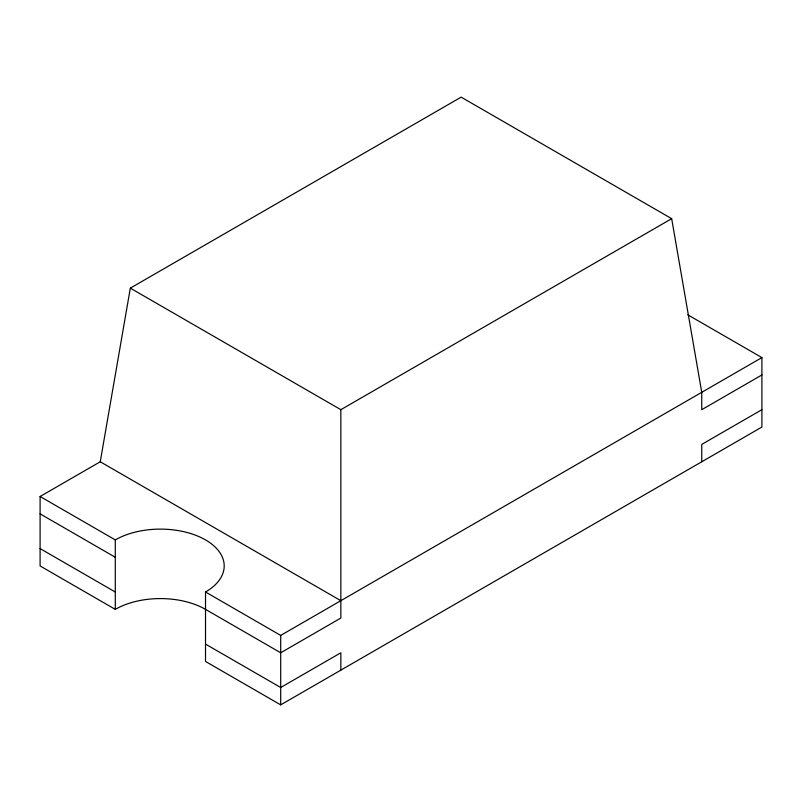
<?xml version="1.0" encoding="UTF-8"?>
<svg xmlns="http://www.w3.org/2000/svg" width="802" height="802" viewBox="0 0 802 802"><rect width="100%" height="100%" fill="white"/><g stroke="black" fill="none" stroke-linecap="round" stroke-linejoin="round"><path stroke-width="1.2" d="M671.675 218.675L340.85 409.682L340.85 618.051L280.7 652.778L205.512 609.37A63.799 36.832 0 0 0 115.287 609.37L40.1 565.951L40.1 496.498L100.25 461.772L130.325 288.139L461.15 97.132L671.675 218.675L701.75 392.318L701.75 409.682L761.9 374.955M205.512 591.996L280.7 635.415L761.9 357.592L761.9 427.045L280.7 704.868L205.512 661.46L205.512 591.996A63.799 36.832 0 0 0 205.512 539.906A63.799 36.832 0 0 0 115.287 539.906L40.1 496.498M761.9 409.682L701.75 444.408L701.75 461.772M687.785 314.805L761.9 357.592M130.325 288.139L340.85 409.682M100.25 461.772L340.85 600.678M40.1 513.861L115.287 557.27M40.1 548.588L115.287 592.006M205.512 644.096L280.7 687.504L340.85 652.778L340.85 670.141M280.7 635.415L280.7 704.868M115.287 539.906L115.287 609.37"/></g></svg>
